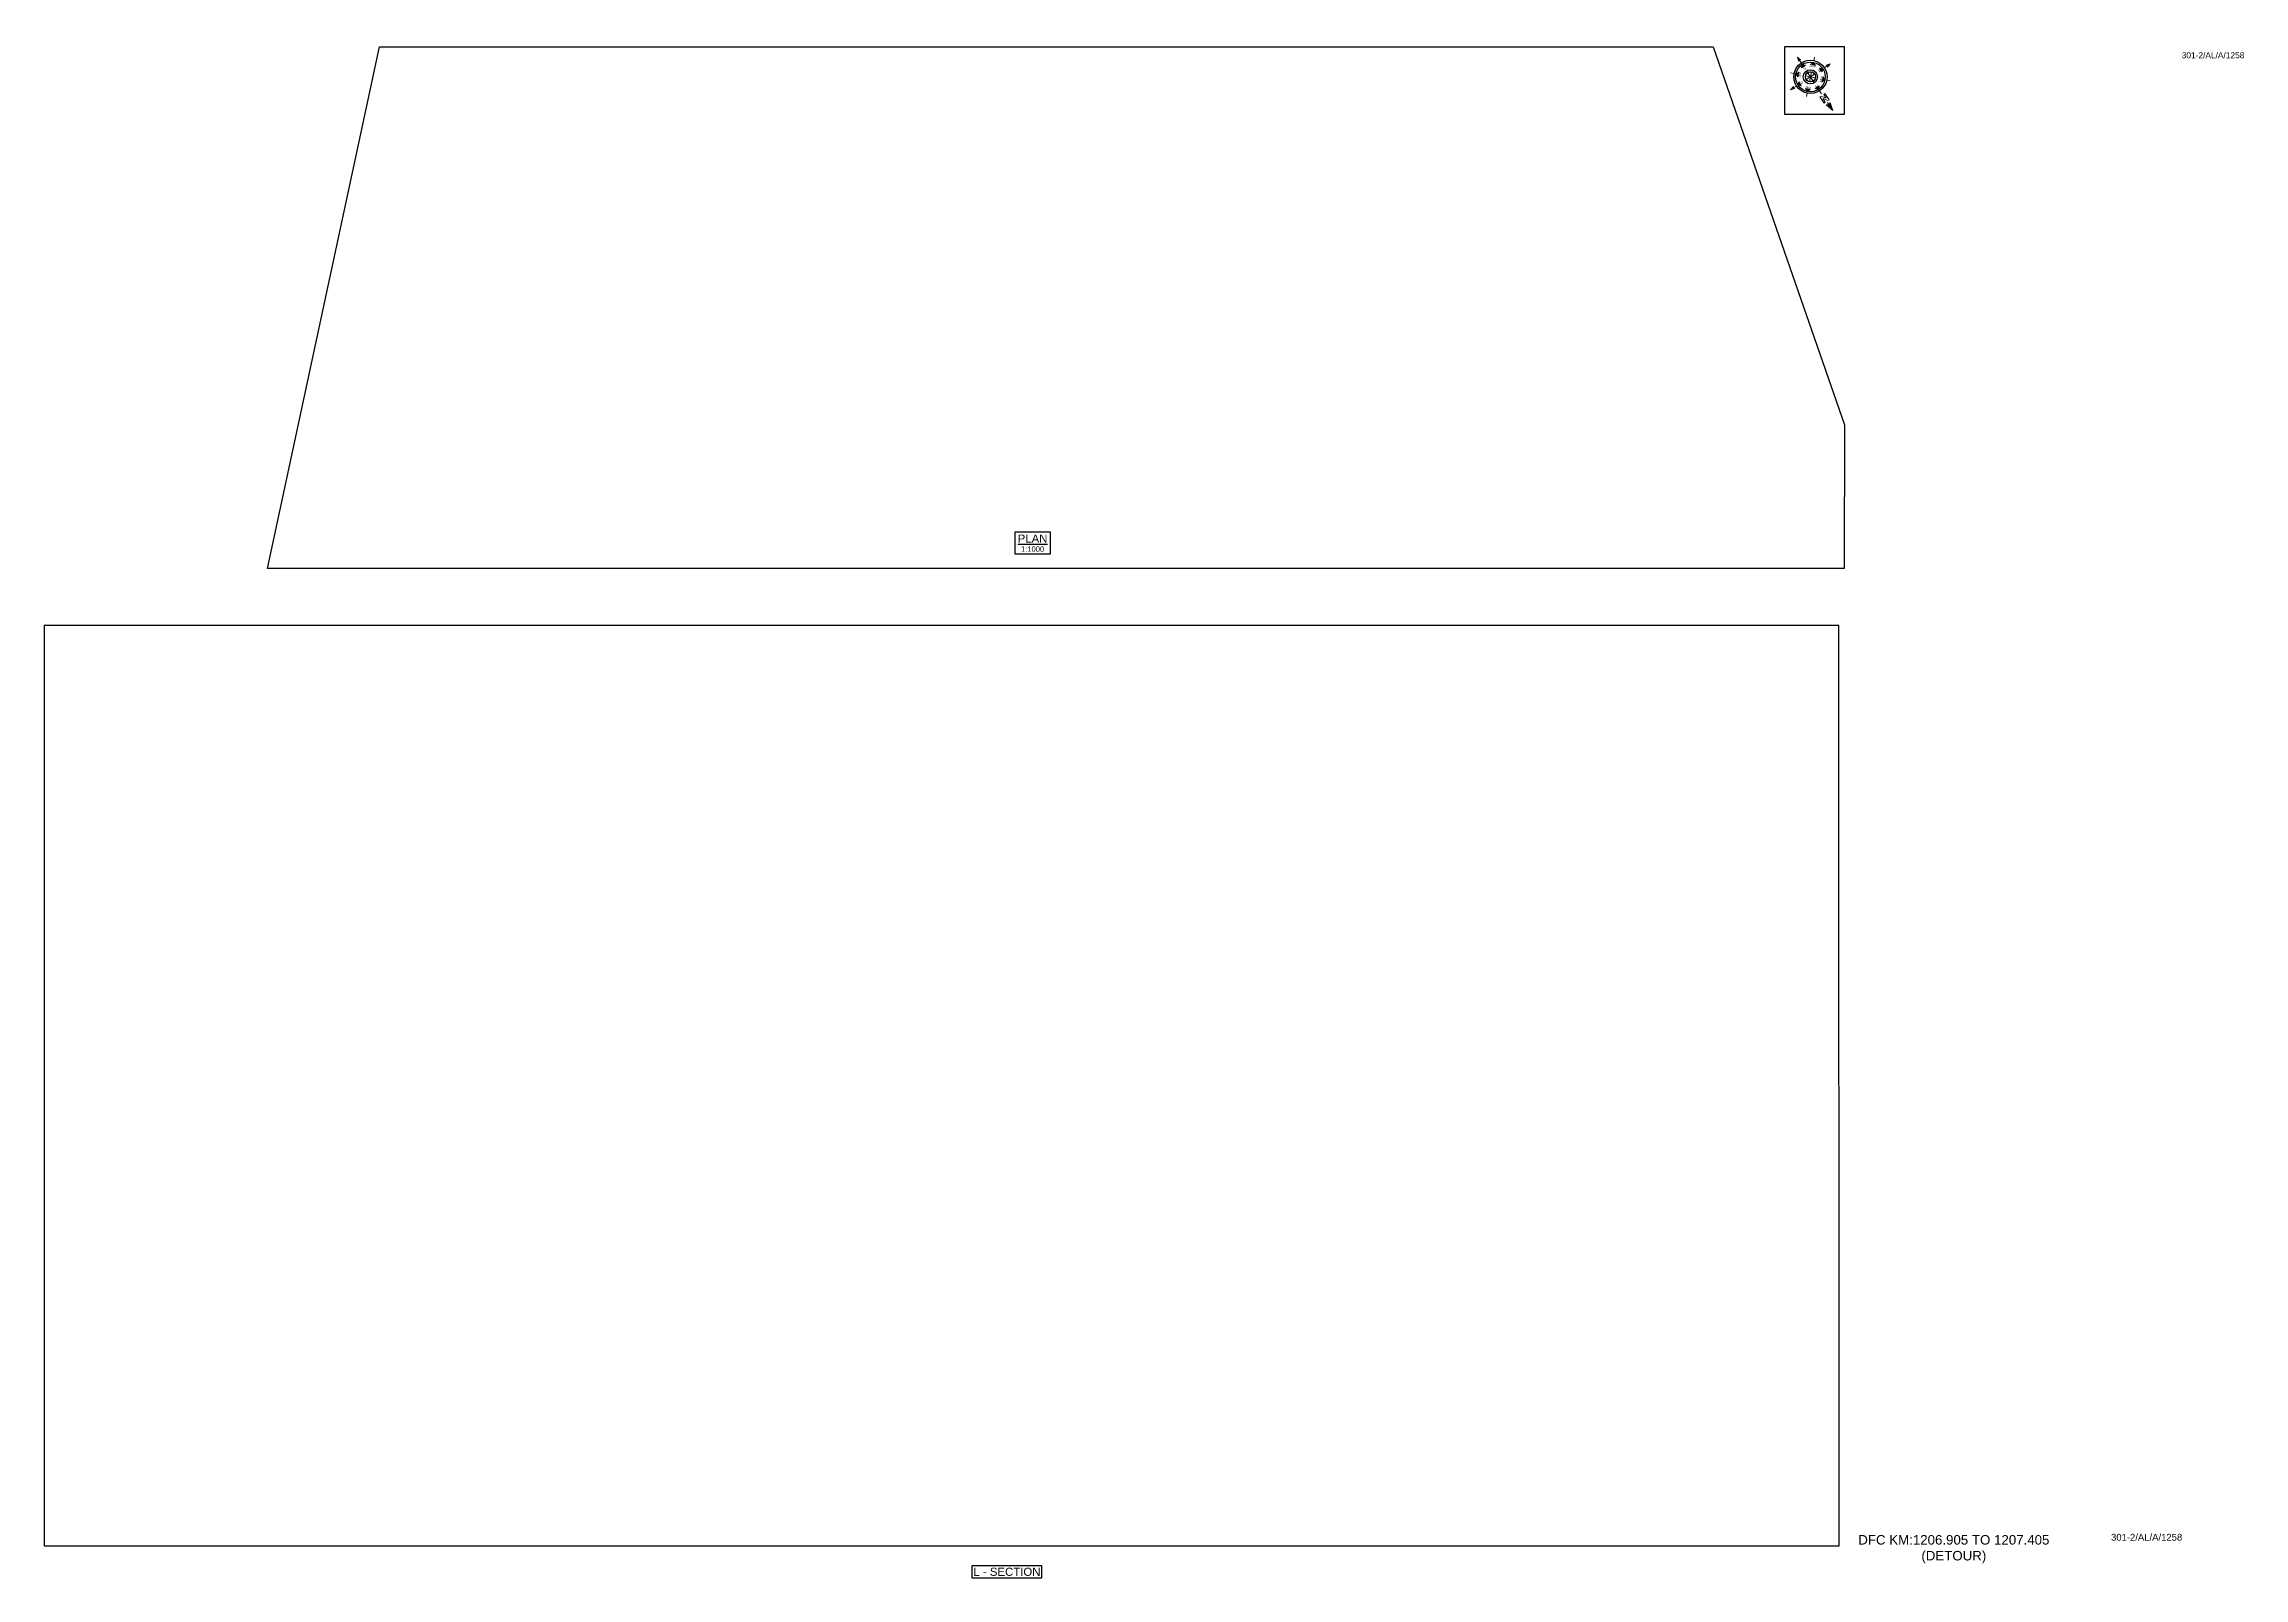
# Paper-space layout '1258' of a CAD drawing. Header units: metres. Extents: x 13 to 823, y 15 to 580.
import ezdxf
from ezdxf.enums import TextEntityAlignment as Align

# ---------------------------------------------------------------- set-up
doc = ezdxf.new("R2010")
doc.units = ezdxf.units.M
doc.header["$MEASUREMENT"] = 0
doc.layers.get('Defpoints').update_dxf_attribs({"color": 5})
doc.layers.add('title', color=7, linetype='Continuous')
doc.styles.get("Standard").update_dxf_attribs({"font": 'arial.ttf'})
doc.styles.add('Style-Arial', font='arial.ttf')

# ---------------------------------------------------------------- blocks, each defined once
blk = doc.blocks.new('N')
for points in [[(0, 8.41), (-0.49, 6.68), (0, 6.93)], [(0.49, 6.68), (0, 6.93), (0, 8.41)], [(-4.93, 0), (-4.07, 0.25), (-4.19, 0)], [(-4.07, -0.25), (-4.19, 0), (-4.93, 0)], [(-3.08, 0), (-2.59, 0.49), (-2.59, -0.49)], [(-2.18, 2.18), (-1.48, 2.18), (-2.18, 1.48)], [(0, 3.08), (0.49, 2.59), (-0.49, 2.59)], [(2.18, 2.18), (2.18, 1.48), (1.48, 2.18)], [(3.08, 0), (2.59, -0.49), (2.59, 0.49)], [(4.07, 0.25), (4.19, 0), (4.93, 0)], [(4.93, 0), (4.07, -0.25), (4.19, 0)], [(-2.18, -2.18), (-2.18, -1.48), (-1.48, -2.18)], [(0, -3.08), (-0.49, -2.59), (0.49, -2.59)], [(0, -4.93), (-0.25, -4.07), (0, -4.19)], [(0.25, -4.07), (0, -4.19), (0, -4.93)], [(2.18, -2.18), (1.48, -2.18), (2.18, -1.48)]]:
    blk.add_hatch(color=7).paths.add_polyline_path(points, flags=0)
h = blk.add_hatch(color=7)
h.paths.add_polyline_path([(0, -3.08), (0, -3.46, 1), (0, 3.46), (0, 3.08, -1)])
h.paths.add_polyline_path([(0, 1.05), (0, 1.48, 1), (0, -1.48), (0, -1.05, -1)])
at = {"color": 7, "linetype": 'ByBlock', "lineweight": 13}
for p, q in [((-0.61, 4.57), (-0.61, 6.12)), ((-0.61, 6.12), (-0.3, 6.12)), ((-0.3, 6.12), (0.32, 5.19)), ((0.32, 4.57), (-0.3, 5.5)), ((-0.3, 5.5), (-0.3, 4.57)), ((0.32, 5.19), (0.32, 6.12)), ((0.32, 6.12), (0.64, 6.12)), ((0.64, 6.12), (0.64, 4.57))]:
    blk.add_line(p, q, dxfattribs=at)
at = {"color": 7, "lineweight": 13}
for p, q in [((0, 6.41), (0, 7.28)), ((-3.46, 0), (-4.19, 0)), ((-2.45, 2.45), (-2.97, 2.97)), ((1.05, 0), (-1.05, 0)), ((-1.05, 0), (1.05, 0)), ((-0.74, 0.74), (0.74, -0.74)), ((0.74, 0.74), (-0.74, -0.74)), ((0.74, -0.74), (-0.74, 0.74)), ((-0.74, -0.74), (0.74, 0.74)), ((0, 3.46), (0, 4.19)), ((0, 3.46), (0, 3.08)), ((0, 1.05), (0, 1.48)), ((0, 1.05), (0, -1.05)), ((0, -1.05), (0, 1.05)), ((2.45, 2.45), (2.97, 2.97)), ((3.46, 0), (4.19, 0)), ((-2.45, -2.45), (-2.97, -2.97)), ((0, -1.05), (0, -1.48)), ((0, -3.46), (0, -3.08)), ((0, -3.46), (0, -4.19)), ((2.45, -2.45), (2.97, -2.97))]:
    blk.add_line(p, q, dxfattribs=at)
for points in [[(0, 8.41), (-0.49, 6.68), (0, 6.93), (0, 6.93)], [(0.49, 6.68), (0, 6.93), (0, 8.41), (0, 8.41)], [(-4.93, 0), (-4.07, 0.25), (-4.19, 0), (-4.19, 0)], [(-4.07, -0.25), (-4.19, 0), (-4.93, 0), (-4.93, 0)], [(-3.08, 0), (-2.59, 0.49), (-2.59, -0.49), (-2.59, -0.49)], [(-2.18, 2.18), (-1.48, 2.18), (-2.18, 1.48), (-2.18, 1.48)], [(0, 3.08), (0.49, 2.59), (-0.49, 2.59), (-0.49, 2.59)], [(2.18, 2.18), (2.18, 1.48), (1.48, 2.18), (1.48, 2.18)], [(3.08, 0), (2.59, -0.49), (2.59, 0.49), (2.59, 0.49)], [(4.07, 0.25), (4.19, 0), (4.93, 0), (4.93, 0)], [(4.93, 0), (4.07, -0.25), (4.19, 0), (4.19, 0)], [(-2.18, -2.18), (-2.18, -1.48), (-1.48, -2.18), (-1.48, -2.18)], [(0, -3.08), (-0.49, -2.59), (0.49, -2.59), (0.49, -2.59)], [(0, -4.93), (-0.25, -4.07), (0, -4.19), (0, -4.19)], [(0.25, -4.07), (0, -4.19), (0, -4.93), (0, -4.93)], [(2.18, -2.18), (1.48, -2.18), (2.18, -1.48), (2.18, -1.48)]]:
    blk.add_lwpolyline(points, close=True, dxfattribs=at)
at = {"color": 7, "linetype": 'ByBlock', "lineweight": 13}
for points in [[(-0.3, 4.57), (-0.61, 4.57)], [(0.32, 4.57), (0.64, 4.57)]]:
    blk.add_lwpolyline(points, dxfattribs=at)
at = {"color": 7}
for radius in [3.46, 3.08, 1.48, 1.05]:
    blk.add_circle((0, 0), radius, dxfattribs=at)
for s, rotation, p in [('W', 90, (-2.1, 0)), ('NW', 45, (-1.48, 1.48)), ('NE', 315, (1.48, 1.48)), ('E', 270, (1.97, 0)), ('SW', 135, (-1.48, -1.48)), ('SE', 225, (1.48, -1.48))]:
    blk.add_text(s, height=0.6, rotation=rotation, dxfattribs=at).set_placement(p, align=Align.CENTER)
for s, p in [('N', (0, 2.1)), ('S', (0, -2.47))]:
    blk.add_text(s, height=0.6, dxfattribs=at).set_placement(p, align=Align.CENTER)

psp = doc.layouts.new('1258')

# ---------------------------------------------------------------- linework, layer by layer
psp.add_lwpolyline([(354.82, 15), (354.82, 19.6), (380.35, 19.6), (380.35, 15)], close=True)
at = {"layer": 'Defpoints'}
psp.add_lwpolyline([(13, 26.83), (674.04, 26.83), (673.96, 365.87), (13, 365.87)], close=True, dxfattribs=at)
at = {"layer": 'title', "color": 7, "linetype": 'Continuous', "lineweight": -3}
psp.add_lwpolyline([(370.65, 400.28), (383.53, 400.28), (383.53, 392.12), (370.65, 392.12)], close=True, dxfattribs=at)

# ---------------------------------------------------------------- texts
at = {"style": 'Style-Arial'}
for height, p in [(2.2, (800.22, 574.76)), (2.5, (774.19, 28.76))]:
    psp.add_text('301-2/AL/A/1258', height=height, dxfattribs=at).set_placement(p)
at = {"insert": (668.57, 30.81), "char_height": 3.5, "attachment_point": 1, "style": 'Style-Arial'}
psp.add_mtext_dynamic_manual_height_columns('\\pxqc;{\\C1;DFC KM:1206.905 TO 1207.405 \\P(DETOUR)}', width=95.4615, gutter_width=17.5, heights=[0], dxfattribs=at)
at = {"layer": 'title', "color": 7, "linetype": 'Continuous', "lineweight": -3, "style": 'Style-Arial'}
for s, height, p in [('%%UPLAN', 3, (377.04, 397.84)), ('1:1000', 2, (377.04, 393.97))]:
    psp.add_text(s, height=height, dxfattribs=at).set_placement(p, align=Align.MIDDLE)
at = {"layer": 'title', "style": 'Style-Arial'}
psp.add_text('L - SECTION', height=3, rotation=0.00006, dxfattribs=at).set_placement((367.6, 17.3), align=Align.MIDDLE_CENTER)

# ---------------------------------------------------------------- viewports
at = {"layer": 'Defpoints'}
vp = psp.add_viewport(center=(343.52, 196.35), size=(661.04, 339.037), view_center_point=(39205.11, -11965.48), view_height=339.037, status=3, dxfattribs=at)
vp.dxf.flags = 0x10000  # cut along an outline
vp.dxf.clipping_boundary_handle = psp.add_lwpolyline([(13, 26.83), (674.04, 26.83), (673.96, 365.87), (13, 365.87)], format="xyb", close=True, dxfattribs={"invisible": 1}).dxf.handle

# ---------------------------------------------------------------- wipeouts: each hides what was drawn before it
psp.add_wipeout([(653.96, 579), (676, 579), (676, 554.19), (653.96, 554.19)])

# ---------------------------------------------------------------- next in the draw order: linework, layer by layer
psp.add_lwpolyline([(676, 579), (653.96, 579), (653.96, 554.19), (676, 554.19)], close=True)
psp.add_lwpolyline([(136.54, 579), (627.65, 579), (676, 439.72), (675.96, 386.84), (95.33, 386.84)], close=True, dxfattribs=at)

# ---------------------------------------------------------------- next in the draw order: block references
at = {"xscale": 1.771541371757186, "yscale": 1.771541371757186, "zscale": 1.771541371757186, "rotation": 213.3650163118157}
psp.add_blockref('N', (663.49, 567.9), dxfattribs=at)

# ---------------------------------------------------------------- next in the draw order: viewports
at = {"layer": 'Defpoints', "view_twist_angle": 154.03318369}
vp = psp.add_viewport(center=(385.66, 482.92), size=(580.67, 192.1622), view_center_point=(-2051869.35, -2771691.34), view_height=192.1622, dxfattribs=at)
vp.dxf.flags = 0x10000  # cut along an outline
vp.dxf.clipping_boundary_handle = psp.add_lwpolyline([(136.54, 579), (627.65, 579), (676, 439.72), (675.96, 386.84), (95.33, 386.84)], format="xyb", close=True, dxfattribs={"invisible": 1}).dxf.handle

doc.saveas('drawing.dxf')
